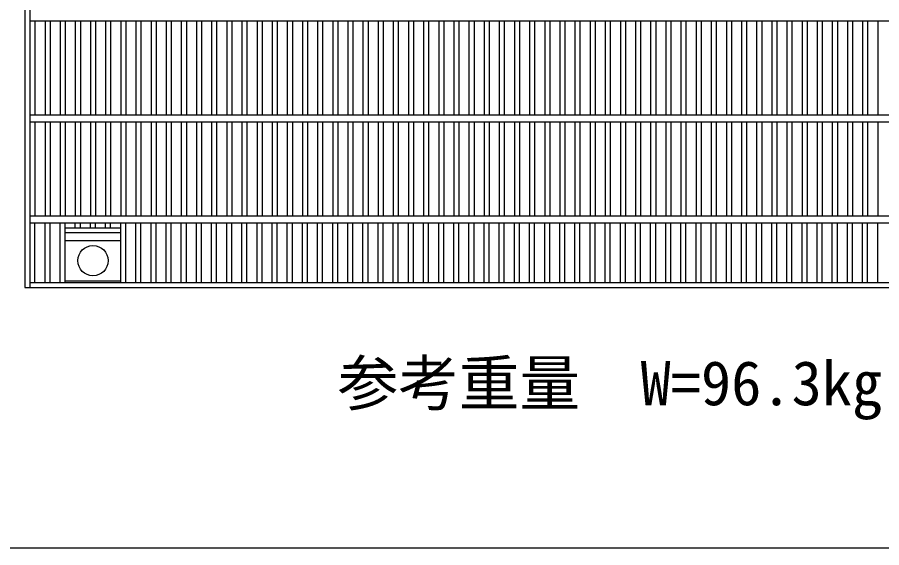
# Model space of a CAD drawing. Units: millimetres, scale not verified. Extents: x -16800 to 16800, y -5940 to 5940.
# Drawn here: x -4403 to -3546, y 808 to 1333 of the extents above; entities that cross this region are included whole.
import ezdxf
from ezdxf.enums import TextEntityAlignment as Align

# ---------------------------------------------------------------- set-up
doc = ezdxf.new("R2010")
doc.units = ezdxf.units.MM
doc.header["$LTSCALE"] = 20
for name, color, linetype, lineweight in [('0-0_DIM', 7, 'Continuous', 25), ('0-2_HATCH', 6, 'Continuous', 25), ('0-6_TXT', 7, 'Continuous', 25)]:
    doc.layers.add(name, color=color, linetype=linetype, lineweight=lineweight)
doc.styles.add('ＭＳ ゴシック', font='')
doc.styles.get('ＭＳ ゴシック').set_extended_font_data('MS Gothic')

msp = doc.modelspace()

# ---------------------------------------------------------------- linework, layer by layer
at = {"layer": '0-2_HATCH'}
for p, q in [((-4395.13, 1800.97), (-4395.13, 1065.97)), ((-4390.13, 1800.97), (-4390.13, 1065.97)), ((-4390.13, 1329.97), (-3395.13, 1329.97)), ((-4385.13, 1329.97), (-4385.13, 1236.97)), ((-4375.13, 1329.97), (-4375.13, 1236.97)), ((-4370.13, 1329.97), (-4370.13, 1236.97)), ((-4360.13, 1329.97), (-4360.13, 1236.97)), ((-4355.13, 1329.97), (-4355.13, 1236.97)), ((-4345.13, 1329.97), (-4345.13, 1236.97)), ((-4340.13, 1329.97), (-4340.13, 1236.97)), ((-4330.13, 1329.97), (-4330.13, 1236.97)), ((-4325.13, 1329.97), (-4325.13, 1236.97)), ((-4315.13, 1329.97), (-4315.13, 1236.97)), ((-4310.13, 1329.97), (-4310.13, 1236.97)), ((-4300.13, 1329.97), (-4300.13, 1236.97)), ((-4295.13, 1329.97), (-4295.13, 1236.97)), ((-4285.13, 1329.97), (-4285.13, 1236.97)), ((-4280.13, 1329.97), (-4280.13, 1236.97)), ((-4270.13, 1329.97), (-4270.13, 1236.97)), ((-4265.13, 1329.97), (-4265.13, 1236.97)), ((-4255.13, 1329.97), (-4255.13, 1236.97)), ((-4250.13, 1329.97), (-4250.13, 1236.97)), ((-4240.13, 1329.97), (-4240.13, 1236.97)), ((-4235.13, 1329.97), (-4235.13, 1236.97)), ((-4225.13, 1329.97), (-4225.13, 1236.97)), ((-4220.13, 1329.97), (-4220.13, 1236.97)), ((-4210.13, 1329.97), (-4210.13, 1236.97)), ((-4205.13, 1329.97), (-4205.13, 1236.97)), ((-4195.13, 1329.97), (-4195.13, 1236.97)), ((-4190.13, 1329.97), (-4190.13, 1236.97)), ((-4180.13, 1329.97), (-4180.13, 1236.97)), ((-4175.13, 1329.97), (-4175.13, 1236.97)), ((-4165.13, 1329.97), (-4165.13, 1236.97)), ((-4160.13, 1329.97), (-4160.13, 1236.97)), ((-4150.13, 1329.97), (-4150.13, 1236.97)), ((-4145.13, 1329.97), (-4145.13, 1236.97)), ((-4135.13, 1329.97), (-4135.13, 1236.97)), ((-4130.13, 1329.97), (-4130.13, 1236.97)), ((-4120.13, 1329.97), (-4120.13, 1236.97)), ((-4115.13, 1329.97), (-4115.13, 1236.97)), ((-4105.13, 1329.97), (-4105.13, 1236.97)), ((-4100.13, 1329.97), (-4100.13, 1236.97)), ((-4090.13, 1329.97), (-4090.13, 1236.97)), ((-4085.13, 1329.97), (-4085.13, 1236.97)), ((-4075.13, 1329.97), (-4075.13, 1236.97)), ((-4070.13, 1329.97), (-4070.13, 1236.97)), ((-4060.13, 1329.97), (-4060.13, 1236.97)), ((-4055.13, 1329.97), (-4055.13, 1236.97)), ((-4045.13, 1329.97), (-4045.13, 1236.97)), ((-4040.13, 1329.97), (-4040.13, 1236.97)), ((-4030.13, 1329.97), (-4030.13, 1236.97)), ((-4025.13, 1329.97), (-4025.13, 1236.97)), ((-4015.13, 1329.97), (-4015.13, 1236.97)), ((-4010.13, 1329.97), (-4010.13, 1236.97)), ((-4000.13, 1329.97), (-4000.13, 1236.97)), ((-3995.13, 1329.97), (-3995.13, 1236.97)), ((-3985.13, 1329.97), (-3985.13, 1236.97)), ((-3980.13, 1329.97), (-3980.13, 1236.97)), ((-3970.13, 1329.97), (-3970.13, 1236.97)), ((-3965.13, 1329.97), (-3965.13, 1236.97)), ((-3955.13, 1329.97), (-3955.13, 1236.97)), ((-3950.13, 1329.97), (-3950.13, 1236.97)), ((-3940.13, 1329.97), (-3940.13, 1236.97)), ((-3935.13, 1329.97), (-3935.13, 1236.97)), ((-3925.13, 1329.97), (-3925.13, 1236.97)), ((-3920.13, 1329.97), (-3920.13, 1236.97)), ((-3910.13, 1329.97), (-3910.13, 1236.97)), ((-3905.13, 1329.97), (-3905.13, 1236.97)), ((-3895.13, 1329.97), (-3895.13, 1236.97)), ((-3890.13, 1329.97), (-3890.13, 1236.97)), ((-3880.13, 1329.97), (-3880.13, 1236.97)), ((-3875.13, 1329.97), (-3875.13, 1236.97)), ((-3865.13, 1329.97), (-3865.13, 1236.97)), ((-3860.13, 1329.97), (-3860.13, 1236.97)), ((-3850.13, 1329.97), (-3850.13, 1236.97)), ((-3845.13, 1329.97), (-3845.13, 1236.97)), ((-3835.13, 1329.97), (-3835.13, 1236.97)), ((-3830.13, 1329.97), (-3830.13, 1236.97)), ((-3820.13, 1329.97), (-3820.13, 1236.97)), ((-3815.13, 1329.97), (-3815.13, 1236.97)), ((-3805.13, 1329.97), (-3805.13, 1236.97)), ((-3800.13, 1329.97), (-3800.13, 1236.97)), ((-3790.13, 1329.97), (-3790.13, 1236.97)), ((-3785.13, 1329.97), (-3785.13, 1236.97)), ((-3775.13, 1329.97), (-3775.13, 1236.97)), ((-3770.13, 1329.97), (-3770.13, 1236.97)), ((-3760.13, 1329.97), (-3760.13, 1236.97)), ((-3755.13, 1329.97), (-3755.13, 1236.97)), ((-3745.13, 1329.97), (-3745.13, 1236.97)), ((-3740.13, 1329.97), (-3740.13, 1236.97)), ((-3730.13, 1329.97), (-3730.13, 1236.97)), ((-3725.13, 1329.97), (-3725.13, 1236.97)), ((-3715.13, 1329.97), (-3715.13, 1236.97)), ((-3710.13, 1329.97), (-3710.13, 1236.97)), ((-3700.13, 1329.97), (-3700.13, 1236.97)), ((-3695.13, 1329.97), (-3695.13, 1236.97)), ((-3685.13, 1329.97), (-3685.13, 1236.97)), ((-3680.13, 1329.97), (-3680.13, 1236.97)), ((-3670.13, 1329.97), (-3670.13, 1236.97)), ((-3665.13, 1329.97), (-3665.13, 1236.97)), ((-3655.13, 1329.97), (-3655.13, 1236.97)), ((-3650.13, 1329.97), (-3650.13, 1236.97)), ((-3640.13, 1329.97), (-3640.13, 1236.97)), ((-3635.13, 1329.97), (-3635.13, 1236.97)), ((-3625.13, 1329.97), (-3625.13, 1236.97)), ((-3620.13, 1329.97), (-3620.13, 1236.97)), ((-3610.13, 1329.97), (-3610.13, 1236.97)), ((-3605.13, 1329.97), (-3605.13, 1236.97)), ((-3595.13, 1329.97), (-3595.13, 1236.97)), ((-3590.13, 1329.97), (-3590.13, 1236.97)), ((-3580.13, 1329.97), (-3580.13, 1236.97)), ((-3575.13, 1329.97), (-3575.13, 1236.97)), ((-3565.13, 1329.97), (-3565.13, 1236.97)), ((-3560.13, 1329.97), (-3560.13, 1236.97)), ((-3550.13, 1329.97), (-3550.13, 1236.97)), ((-4390.13, 1236.97), (-3395.13, 1236.97)), ((-4390.13, 1229.97), (-3395.13, 1229.97)), ((-4385.13, 1229.97), (-4385.13, 1136.97)), ((-4375.13, 1229.97), (-4375.13, 1136.97)), ((-4370.13, 1229.97), (-4370.13, 1136.97)), ((-4360.13, 1229.97), (-4360.13, 1136.97)), ((-4355.13, 1229.97), (-4355.13, 1136.97)), ((-4345.13, 1229.97), (-4345.13, 1136.97)), ((-4340.13, 1229.97), (-4340.13, 1136.97)), ((-4330.13, 1229.97), (-4330.13, 1136.97)), ((-4325.13, 1229.97), (-4325.13, 1136.97)), ((-4315.13, 1229.97), (-4315.13, 1136.97)), ((-4310.13, 1229.97), (-4310.13, 1136.97)), ((-4300.13, 1229.97), (-4300.13, 1136.97)), ((-4295.13, 1229.97), (-4295.13, 1136.97)), ((-4285.13, 1229.97), (-4285.13, 1136.97)), ((-4280.13, 1229.97), (-4280.13, 1136.97)), ((-4270.13, 1229.97), (-4270.13, 1136.97)), ((-4265.13, 1229.97), (-4265.13, 1136.97)), ((-4255.13, 1229.97), (-4255.13, 1136.97)), ((-4250.13, 1229.97), (-4250.13, 1136.97)), ((-4240.13, 1229.97), (-4240.13, 1136.97)), ((-4235.13, 1229.97), (-4235.13, 1136.97)), ((-4225.13, 1229.97), (-4225.13, 1136.97)), ((-4220.13, 1229.97), (-4220.13, 1136.97)), ((-4210.13, 1229.97), (-4210.13, 1136.97)), ((-4205.13, 1229.97), (-4205.13, 1136.97)), ((-4195.13, 1229.97), (-4195.13, 1136.97)), ((-4190.13, 1229.97), (-4190.13, 1136.97)), ((-4180.13, 1229.97), (-4180.13, 1136.97)), ((-4175.13, 1229.97), (-4175.13, 1136.97)), ((-4165.13, 1229.97), (-4165.13, 1136.97)), ((-4160.13, 1229.97), (-4160.13, 1136.97)), ((-4150.13, 1229.97), (-4150.13, 1136.97)), ((-4145.13, 1229.97), (-4145.13, 1136.97)), ((-4135.13, 1229.97), (-4135.13, 1136.97)), ((-4130.13, 1229.97), (-4130.13, 1136.97)), ((-4120.13, 1229.97), (-4120.13, 1136.97)), ((-4115.13, 1229.97), (-4115.13, 1136.97)), ((-4105.13, 1229.97), (-4105.13, 1136.97)), ((-4100.13, 1229.97), (-4100.13, 1136.97)), ((-4090.13, 1229.97), (-4090.13, 1136.97)), ((-4085.13, 1229.97), (-4085.13, 1136.97)), ((-4075.13, 1229.97), (-4075.13, 1136.97)), ((-4070.13, 1229.97), (-4070.13, 1136.97)), ((-4060.13, 1229.97), (-4060.13, 1136.97)), ((-4055.13, 1229.97), (-4055.13, 1136.97)), ((-4045.13, 1229.97), (-4045.13, 1136.97)), ((-4040.13, 1229.97), (-4040.13, 1136.97)), ((-4030.13, 1229.97), (-4030.13, 1136.97)), ((-4025.13, 1229.97), (-4025.13, 1136.97)), ((-4015.13, 1229.97), (-4015.13, 1136.97)), ((-4010.13, 1229.97), (-4010.13, 1136.97)), ((-4000.13, 1229.97), (-4000.13, 1136.97)), ((-3995.13, 1229.97), (-3995.13, 1136.97)), ((-3985.13, 1229.97), (-3985.13, 1136.97)), ((-3980.13, 1229.97), (-3980.13, 1136.97)), ((-3970.13, 1229.97), (-3970.13, 1136.97)), ((-3965.13, 1229.97), (-3965.13, 1136.97)), ((-3955.13, 1229.97), (-3955.13, 1136.97)), ((-3950.13, 1229.97), (-3950.13, 1136.97)), ((-3940.13, 1229.97), (-3940.13, 1136.97)), ((-3935.13, 1229.97), (-3935.13, 1136.97)), ((-3925.13, 1229.97), (-3925.13, 1136.97)), ((-3920.13, 1229.97), (-3920.13, 1136.97)), ((-3910.13, 1229.97), (-3910.13, 1136.97)), ((-3905.13, 1229.97), (-3905.13, 1136.97)), ((-3895.13, 1229.97), (-3895.13, 1136.97)), ((-3890.13, 1229.97), (-3890.13, 1136.97)), ((-3880.13, 1229.97), (-3880.13, 1136.97)), ((-3875.13, 1229.97), (-3875.13, 1136.97)), ((-3865.13, 1229.97), (-3865.13, 1136.97)), ((-3860.13, 1229.97), (-3860.13, 1136.97)), ((-3850.13, 1229.97), (-3850.13, 1136.97)), ((-3845.13, 1229.97), (-3845.13, 1136.97)), ((-3835.13, 1229.97), (-3835.13, 1136.97)), ((-3830.13, 1229.97), (-3830.13, 1136.97)), ((-3820.13, 1229.97), (-3820.13, 1136.97)), ((-3815.13, 1229.97), (-3815.13, 1136.97)), ((-3805.13, 1229.97), (-3805.13, 1136.97)), ((-3800.13, 1229.97), (-3800.13, 1136.97)), ((-3790.13, 1229.97), (-3790.13, 1136.97)), ((-3785.13, 1229.97), (-3785.13, 1136.97)), ((-3775.13, 1229.97), (-3775.13, 1136.97)), ((-3770.13, 1229.97), (-3770.13, 1136.97)), ((-3760.13, 1229.97), (-3760.13, 1136.97)), ((-3755.13, 1229.97), (-3755.13, 1136.97)), ((-3745.13, 1229.97), (-3745.13, 1136.97)), ((-3740.13, 1229.97), (-3740.13, 1136.97)), ((-3730.13, 1229.97), (-3730.13, 1136.97)), ((-3725.13, 1229.97), (-3725.13, 1136.97)), ((-3715.13, 1229.97), (-3715.13, 1136.97)), ((-3710.13, 1229.97), (-3710.13, 1136.97)), ((-3700.13, 1229.97), (-3700.13, 1136.97)), ((-3695.13, 1229.97), (-3695.13, 1136.97)), ((-3685.13, 1229.97), (-3685.13, 1136.97)), ((-3680.13, 1229.97), (-3680.13, 1136.97)), ((-3670.13, 1229.97), (-3670.13, 1136.97)), ((-3665.13, 1229.97), (-3665.13, 1136.97)), ((-3655.13, 1229.97), (-3655.13, 1136.97)), ((-3650.13, 1229.97), (-3650.13, 1136.97)), ((-3640.13, 1229.97), (-3640.13, 1136.97)), ((-3635.13, 1229.97), (-3635.13, 1136.97)), ((-3625.13, 1229.97), (-3625.13, 1136.97)), ((-3620.13, 1229.97), (-3620.13, 1136.97)), ((-3610.13, 1229.97), (-3610.13, 1136.97)), ((-3605.13, 1229.97), (-3605.13, 1136.97)), ((-3595.13, 1229.97), (-3595.13, 1136.97)), ((-3590.13, 1229.97), (-3590.13, 1136.97)), ((-3580.13, 1229.97), (-3580.13, 1136.97)), ((-3575.13, 1229.97), (-3575.13, 1136.97)), ((-3565.13, 1229.97), (-3565.13, 1136.97)), ((-3560.13, 1229.97), (-3560.13, 1136.97)), ((-3550.13, 1229.97), (-3550.13, 1136.97)), ((-4390.13, 1136.97), (-3395.13, 1136.97)), ((-4390.13, 1129.97), (-3395.13, 1129.97)), ((-4385.13, 1070.47), (-4385.13, 1129.97)), ((-4375.13, 1070.47), (-4375.13, 1129.97)), ((-4370.13, 1070.47), (-4370.13, 1129.97)), ((-4360.13, 1070.47), (-4360.13, 1129.97)), ((-4355.13, 1070.47), (-4355.13, 1129.97)), ((-4355.13, 1124.97), (-4300.13, 1124.97)), ((-4345.13, 1124.97), (-4345.13, 1129.97)), ((-4340.13, 1124.97), (-4340.13, 1129.97)), ((-4330.13, 1124.97), (-4330.13, 1129.97)), ((-4325.13, 1124.97), (-4325.13, 1129.97)), ((-4315.13, 1124.97), (-4315.13, 1129.97)), ((-4310.13, 1124.97), (-4310.13, 1129.97)), ((-4300.13, 1070.47), (-4300.13, 1129.97)), ((-4295.13, 1070.47), (-4295.13, 1129.97)), ((-4285.13, 1070.47), (-4285.13, 1129.97)), ((-4280.13, 1070.47), (-4280.13, 1129.97)), ((-4270.13, 1070.47), (-4270.13, 1129.97)), ((-4265.13, 1070.47), (-4265.13, 1129.97)), ((-4255.13, 1070.47), (-4255.13, 1129.97)), ((-4250.13, 1070.47), (-4250.13, 1129.97)), ((-4240.13, 1070.47), (-4240.13, 1129.97)), ((-4235.13, 1070.47), (-4235.13, 1129.97)), ((-4225.13, 1070.47), (-4225.13, 1129.97)), ((-4220.13, 1070.47), (-4220.13, 1129.97)), ((-4210.13, 1070.47), (-4210.13, 1129.97)), ((-4205.13, 1070.47), (-4205.13, 1129.97)), ((-4195.13, 1070.47), (-4195.13, 1129.97)), ((-4190.13, 1070.47), (-4190.13, 1129.97)), ((-4180.13, 1070.47), (-4180.13, 1129.97)), ((-4175.13, 1070.47), (-4175.13, 1129.97)), ((-4165.13, 1070.47), (-4165.13, 1129.97)), ((-4160.13, 1070.47), (-4160.13, 1129.97)), ((-4150.13, 1070.47), (-4150.13, 1129.97)), ((-4145.13, 1070.47), (-4145.13, 1129.97)), ((-4135.13, 1070.47), (-4135.13, 1129.97)), ((-4130.13, 1070.47), (-4130.13, 1129.97)), ((-4120.13, 1070.47), (-4120.13, 1129.97)), ((-4115.13, 1070.47), (-4115.13, 1129.97)), ((-4105.13, 1070.47), (-4105.13, 1129.97)), ((-4100.13, 1070.47), (-4100.13, 1129.97)), ((-4090.13, 1070.47), (-4090.13, 1129.97)), ((-4085.13, 1070.47), (-4085.13, 1129.97)), ((-4075.13, 1070.47), (-4075.13, 1129.97)), ((-4070.13, 1070.47), (-4070.13, 1129.97)), ((-4060.13, 1070.47), (-4060.13, 1129.97)), ((-4055.13, 1070.47), (-4055.13, 1129.97)), ((-4045.13, 1070.47), (-4045.13, 1129.97)), ((-4040.13, 1070.47), (-4040.13, 1129.97)), ((-4030.13, 1070.47), (-4030.13, 1129.97)), ((-4025.13, 1070.47), (-4025.13, 1129.97)), ((-4015.13, 1070.47), (-4015.13, 1129.97)), ((-4010.13, 1070.47), (-4010.13, 1129.97)), ((-4000.13, 1070.47), (-4000.13, 1129.97)), ((-3995.13, 1070.47), (-3995.13, 1129.97)), ((-3985.13, 1070.47), (-3985.13, 1129.97)), ((-3980.13, 1070.47), (-3980.13, 1129.97)), ((-3970.13, 1070.47), (-3970.13, 1129.97)), ((-3965.13, 1070.47), (-3965.13, 1129.97)), ((-3955.13, 1070.47), (-3955.13, 1129.97)), ((-3950.13, 1070.47), (-3950.13, 1129.97)), ((-3940.13, 1070.47), (-3940.13, 1129.97)), ((-3935.13, 1070.47), (-3935.13, 1129.97)), ((-3925.13, 1070.47), (-3925.13, 1129.97)), ((-3920.13, 1070.47), (-3920.13, 1129.97)), ((-3910.13, 1070.47), (-3910.13, 1129.97)), ((-3905.13, 1070.47), (-3905.13, 1129.97)), ((-3895.13, 1070.47), (-3895.13, 1129.97)), ((-3890.13, 1070.47), (-3890.13, 1129.97)), ((-3880.13, 1070.47), (-3880.13, 1129.97)), ((-3875.13, 1070.47), (-3875.13, 1129.97)), ((-3865.13, 1070.47), (-3865.13, 1129.97)), ((-3860.13, 1070.47), (-3860.13, 1129.97)), ((-3850.13, 1070.47), (-3850.13, 1129.97)), ((-3845.13, 1070.47), (-3845.13, 1129.97)), ((-3835.13, 1070.47), (-3835.13, 1129.97)), ((-3830.13, 1070.47), (-3830.13, 1129.97)), ((-3820.13, 1070.47), (-3820.13, 1129.97)), ((-3815.13, 1070.47), (-3815.13, 1129.97)), ((-3805.13, 1070.47), (-3805.13, 1129.97)), ((-3800.13, 1070.47), (-3800.13, 1129.97)), ((-3790.13, 1070.47), (-3790.13, 1129.97)), ((-3785.13, 1070.47), (-3785.13, 1129.97)), ((-3775.13, 1070.47), (-3775.13, 1129.97)), ((-3770.13, 1070.47), (-3770.13, 1129.97)), ((-3760.13, 1070.47), (-3760.13, 1129.97)), ((-3755.13, 1070.47), (-3755.13, 1129.97)), ((-3745.13, 1070.47), (-3745.13, 1129.97)), ((-3740.13, 1070.47), (-3740.13, 1129.97)), ((-3730.13, 1070.47), (-3730.13, 1129.97)), ((-3725.13, 1070.47), (-3725.13, 1129.97)), ((-3715.13, 1070.47), (-3715.13, 1129.97)), ((-3710.13, 1070.47), (-3710.13, 1129.97)), ((-3700.13, 1070.47), (-3700.13, 1129.97)), ((-3695.13, 1070.47), (-3695.13, 1129.97)), ((-3685.13, 1070.47), (-3685.13, 1129.97)), ((-3680.13, 1070.47), (-3680.13, 1129.97)), ((-3670.13, 1070.47), (-3670.13, 1129.97)), ((-3665.13, 1070.47), (-3665.13, 1129.97)), ((-3655.13, 1070.47), (-3655.13, 1129.97)), ((-3650.13, 1070.47), (-3650.13, 1129.97)), ((-3640.13, 1070.47), (-3640.13, 1129.97)), ((-3635.13, 1070.47), (-3635.13, 1129.97)), ((-3625.13, 1070.47), (-3625.13, 1129.97)), ((-3620.13, 1070.47), (-3620.13, 1129.97)), ((-3610.13, 1070.47), (-3610.13, 1129.97)), ((-3605.13, 1070.47), (-3605.13, 1129.97)), ((-3595.13, 1070.47), (-3595.13, 1129.97)), ((-3590.13, 1070.47), (-3590.13, 1129.97)), ((-3580.13, 1070.47), (-3580.13, 1129.97)), ((-3575.13, 1070.47), (-3575.13, 1129.97)), ((-3565.13, 1070.47), (-3565.13, 1129.97)), ((-3560.13, 1070.47), (-3560.13, 1129.97)), ((-3550.13, 1070.47), (-3550.13, 1129.97)), ((-4355.13, 1120.47), (-4300.13, 1120.47)), ((-4355.13, 1112.47), (-4300.13, 1112.47)), ((-4355.13, 1072.47), (-4300.13, 1072.47)), ((-4395.13, 1065.97), (-3390.13, 1065.97)), ((-3395.13, 1070.47), (-4390.13, 1070.47))]:
    msp.add_line(p, q, dxfattribs=at)
msp.add_circle((-4327.63, 1092.47), 15, dxfattribs=at)
at = {"layer": '0-6_TXT'}
msp.add_lwpolyline([(-5079.71, 808.19), (-2579.71, 808.19), (-2579.71, 3908.19), (-5079.71, 3908.19)], close=True, dxfattribs=at)

# ---------------------------------------------------------------- texts
at = {"layer": '0-0_DIM', "style": 'ＭＳ ゴシック'}
msp.add_text('参考重量\u3000W=96.3kg', height=43.99, dxfattribs=at).set_placement((-4085.14, 936.04), align=Align.BOTTOM_LEFT)

doc.saveas('drawing.dxf')
